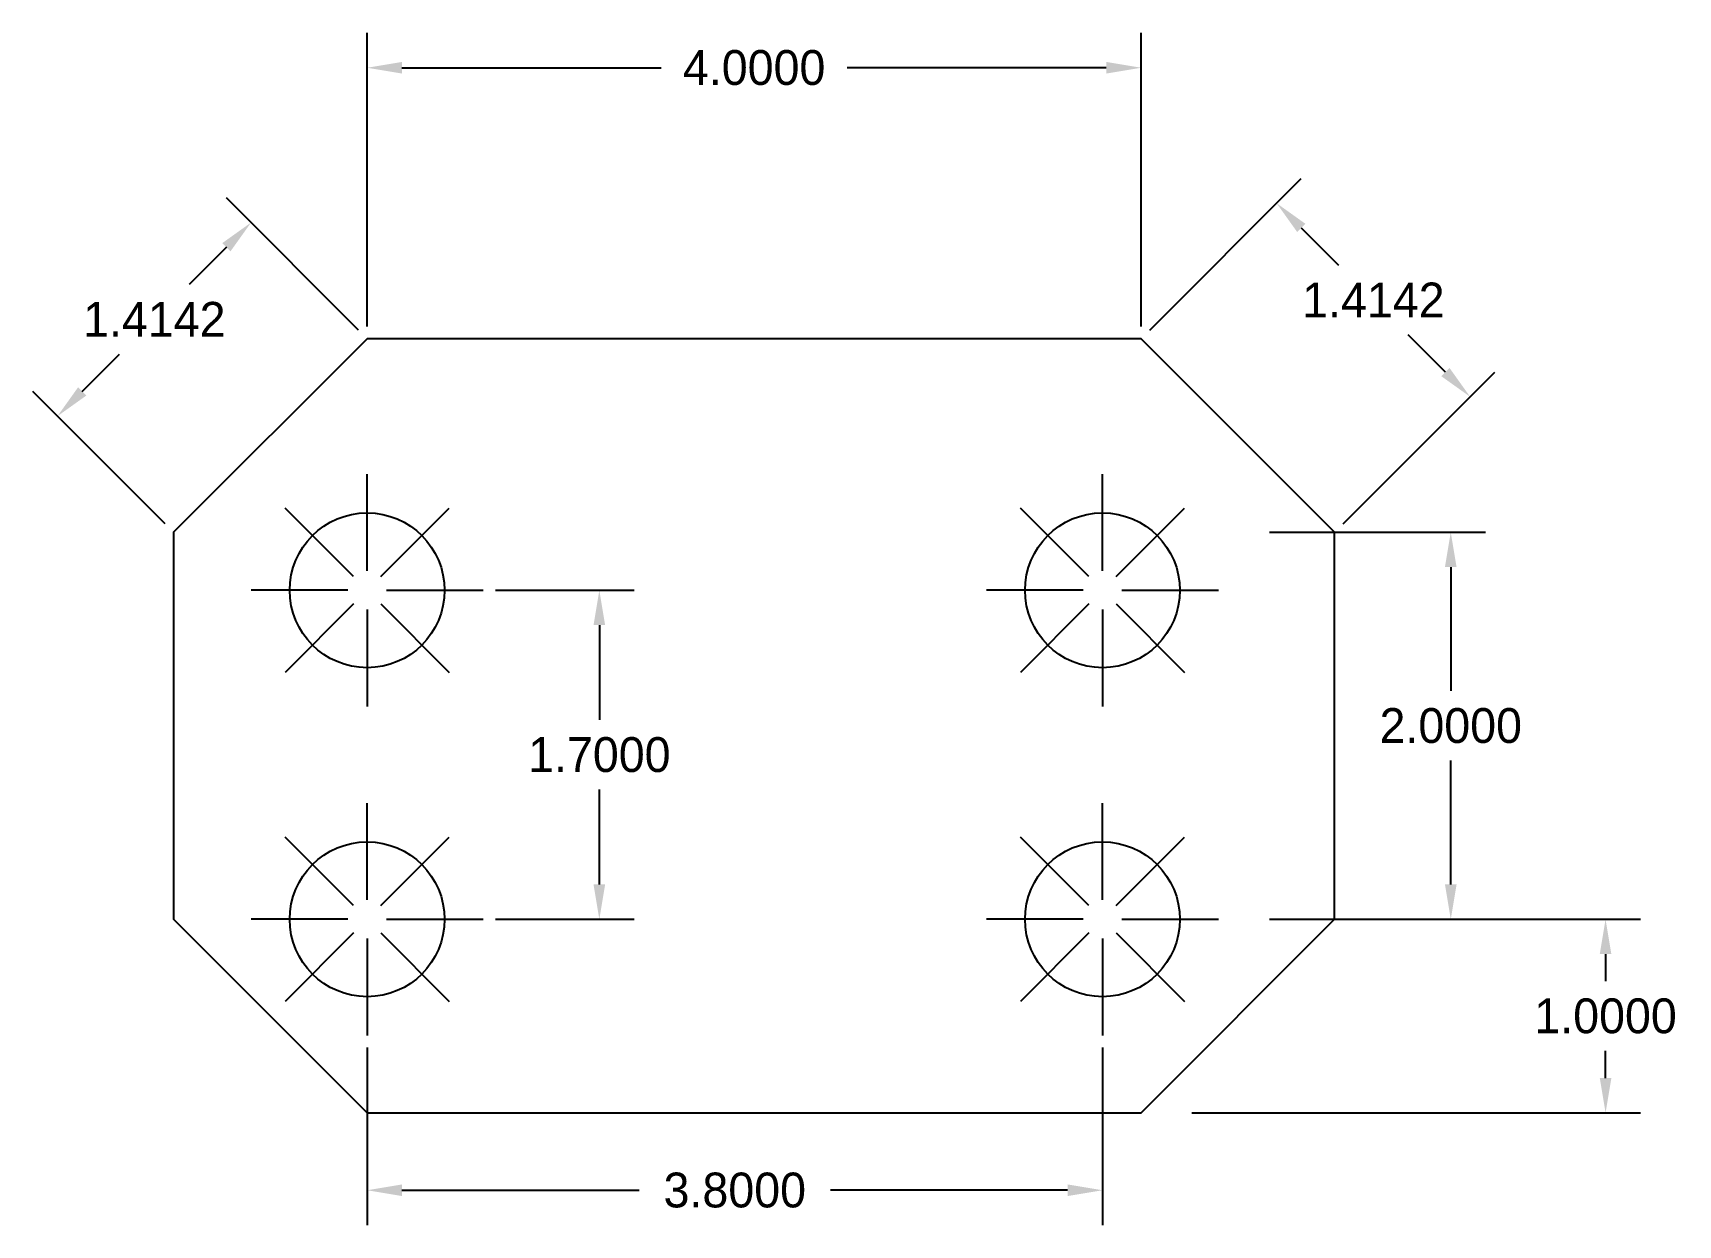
# Model space of a CAD drawing. Header units: inches. Extents: x 0.47 to 8.97, y 0.02 to 6.18.
import ezdxf

# ---------------------------------------------------------------- set-up
doc = ezdxf.new("R2010")
doc.units = ezdxf.units.IN
doc.header["$MEASUREMENT"] = 0
doc.dimstyles.get("Standard").update_dxf_attribs({"dimtxt": 0.18, "dimasz": 0.18, "dimexe": 0.18, "dimexo": 0.0625, "dimgap": 0.09, "dimtad": 0, "dimtih": 1, "dimtoh": 1, "dimdec": 4, "dimzin": 0, "dimdsep": 46, "dimtxsty": 'Standard', "dimcen": 0.09, "dimadec": 0, "dimazin": 0, "dimtfac": 1, "dimtdec": 4, "dimtofl": 0, "dimtmove": 0, "dimatfit": 3, "dimfxl": 1, "dimtolj": 1, "dimtzin": 0, "dimarcsym": 0})

# ---------------------------------------------------------------- blocks, each defined once
blk = doc.blocks.new('*D2')
at = {"color": 0, "lineweight": -2}
for p, q in [((6.8625, 3.6), (7.98, 3.6)), ((7.8, 3.42), (7.8, 2.78)), ((7.8, 1.78), (7.8, 2.42)), ((6.8625, 1.6), (7.98, 1.6))]:
    blk.add_line(p, q, dxfattribs=at)
at = {"color": 0}
for points in [[(7.77, 3.42), (7.83, 3.42), (7.8, 3.6)], [(7.77, 1.78), (7.83, 1.78), (7.8, 1.6)]]:
    blk.add_solid(points, dxfattribs=at)
at = {"layer": 'Defpoints', "color": 0}
for p in [(6.8, 3.6), (6.8, 1.6), (7.8, 1.6)]:
    blk.add_point(p, dxfattribs=at)
at = {"color": 0, "insert": (7.8, 2.6), "char_height": 0.18, "attachment_point": 5}
blk.add_mtext('\\A1;2.0000', dxfattribs=at)
blk = doc.blocks.new('*D3')
at = {"color": 0, "lineweight": -2}
for p, q in [((2.2, 4.6625), (2.2, 6.18)), ((6.2, 4.6625), (6.2, 6.18)), ((2.38, 6), (3.72, 6)), ((6.02, 6), (4.68, 6))]:
    blk.add_line(p, q, dxfattribs=at)
at = {"color": 0}
for points in [[(2.38, 6.03), (2.38, 5.97), (2.2, 6)], [(6.02, 6.03), (6.02, 5.97), (6.2, 6)]]:
    blk.add_solid(points, dxfattribs=at)
at = {"layer": 'Defpoints', "color": 0}
for p in [(6.2, 6), (2.2, 4.6), (6.2, 4.6)]:
    blk.add_point(p, dxfattribs=at)
at = {"color": 0, "insert": (4.2, 6), "char_height": 0.18, "attachment_point": 5}
blk.add_mtext('\\A1;4.0000', dxfattribs=at)
blk = doc.blocks.new('*D4')
at = {"color": 0, "lineweight": -2}
for p, q in [((7.4625, 1.6), (8.78, 1.6)), ((8.6, 1.42), (8.6, 1.28)), ((8.6, 0.78), (8.6, 0.92)), ((6.4625, 0.6), (8.78, 0.6))]:
    blk.add_line(p, q, dxfattribs=at)
at = {"color": 0}
for points in [[(8.57, 1.42), (8.63, 1.42), (8.6, 1.6)], [(8.57, 0.78), (8.63, 0.78), (8.6, 0.6)]]:
    blk.add_solid(points, dxfattribs=at)
at = {"layer": 'Defpoints', "color": 0}
for p in [(7.4, 1.6), (8.6, 1.6), (6.4, 0.6)]:
    blk.add_point(p, dxfattribs=at)
at = {"color": 0, "insert": (8.6, 1.1), "char_height": 0.18, "attachment_point": 5}
blk.add_mtext('\\A1;1.0000', dxfattribs=at)
blk = doc.blocks.new('*D5')
at = {"color": 0, "lineweight": -2}
for p, q in [((2.1558, 4.6442), (1.4727, 5.3273)), ((1.4727, 5.0727), (1.28, 4.88)), ((0.7273, 4.3273), (0.92, 4.52)), ((1.1558, 3.6442), (0.4727, 4.3273))]:
    blk.add_line(p, q, dxfattribs=at)
at = {"color": 0}
for points in [[(1.4515, 5.0939), (1.4939, 5.0515), (1.6, 5.2)], [(0.7061, 4.3485), (0.7485, 4.3061), (0.6, 4.2)]]:
    blk.add_solid(points, dxfattribs=at)
at = {"layer": 'Defpoints', "color": 0}
for p in [(1.6, 5.2), (2.2, 4.6), (1.2, 3.6)]:
    blk.add_point(p, dxfattribs=at)
at = {"color": 0, "insert": (1.1, 4.7), "char_height": 0.18, "attachment_point": 5}
blk.add_mtext('\\A1;1.4142', dxfattribs=at)
blk = doc.blocks.new('*D6')
at = {"color": 0, "lineweight": -2}
for p, q in [((6.2442, 4.6442), (7.0273, 5.4273)), ((7.0273, 5.1727), (7.22, 4.98)), ((7.7727, 4.4273), (7.58, 4.62)), ((7.2442, 3.6442), (8.0273, 4.4273))]:
    blk.add_line(p, q, dxfattribs=at)
at = {"color": 0}
for points in [[(7.0485, 5.1939), (7.0061, 5.1515), (6.9, 5.3)], [(7.7939, 4.4485), (7.7515, 4.4061), (7.9, 4.3)]]:
    blk.add_solid(points, dxfattribs=at)
at = {"layer": 'Defpoints', "color": 0}
for p in [(6.2, 4.6), (7.9, 4.3), (7.2, 3.6)]:
    blk.add_point(p, dxfattribs=at)
at = {"color": 0, "insert": (7.4, 4.8), "char_height": 0.18, "attachment_point": 5}
blk.add_mtext('\\A1;1.4142', dxfattribs=at)
blk = doc.blocks.new('*D7')
at = {"color": 0, "lineweight": -2}
for p, q in [((2.2, 0.9375), (2.2, 0.02)), ((6, 0.9375), (6, 0.02)), ((2.38, 0.2), (3.605, 0.2)), ((5.82, 0.2), (4.595, 0.2))]:
    blk.add_line(p, q, dxfattribs=at)
at = {"color": 0}
for points in [[(2.38, 0.23), (2.38, 0.17), (2.2, 0.2)], [(5.82, 0.23), (5.82, 0.17), (6, 0.2)]]:
    blk.add_solid(points, dxfattribs=at)
at = {"layer": 'Defpoints', "color": 0}
for p in [(2.2, 1), (6, 1), (6, 0.2)]:
    blk.add_point(p, dxfattribs=at)
at = {"color": 0, "insert": (4.1, 0.2), "char_height": 0.18, "attachment_point": 5}
blk.add_mtext('\\A1;3.8000', dxfattribs=at)
blk = doc.blocks.new('*D8')
at = {"color": 0, "lineweight": -2}
for p, q in [((2.8625, 3.3), (3.58, 3.3)), ((3.4, 3.12), (3.4, 2.63)), ((3.4, 1.78), (3.4, 2.27)), ((2.8625, 1.6), (3.58, 1.6))]:
    blk.add_line(p, q, dxfattribs=at)
at = {"color": 0}
for points in [[(3.37, 3.12), (3.43, 3.12), (3.4, 3.3)], [(3.37, 1.78), (3.43, 1.78), (3.4, 1.6)]]:
    blk.add_solid(points, dxfattribs=at)
at = {"layer": 'Defpoints', "color": 0}
for p in [(2.8, 3.3), (3.4, 3.3), (2.8, 1.6)]:
    blk.add_point(p, dxfattribs=at)
at = {"color": 0, "insert": (3.4, 2.45), "char_height": 0.18, "attachment_point": 5}
blk.add_mtext('\\A1;1.7000', dxfattribs=at)

msp = doc.modelspace()

# ---------------------------------------------------------------- linework, layer by layer
for p, q in [((2.2, 3.4), (2.2, 3.9)), ((6, 3.4), (6, 3.9)), ((2.12929, 3.37071), (1.77574, 3.72426)), ((2.27071, 3.37071), (2.62426, 3.72426)), ((5.92929, 3.37071), (5.57574, 3.72426)), ((6.07071, 3.37071), (6.42426, 3.72426)), ((2.1, 3.3), (1.6, 3.3)), ((2.3, 3.3), (2.8, 3.3)), ((5.9, 3.3), (5.4, 3.3)), ((6.1, 3.3), (6.6, 3.3)), ((2.12929, 3.22929), (1.77574, 2.87574)), ((2.2, 3.2), (2.2, 2.7)), ((2.27071, 3.22929), (2.62426, 2.87574)), ((5.92929, 3.22929), (5.57574, 2.87574)), ((6, 3.2), (6, 2.7)), ((6.07071, 3.22929), (6.42426, 2.87574)), ((2.2, 1.7), (2.2, 2.2)), ((6, 1.7), (6, 2.2)), ((2.12929, 1.67071), (1.77574, 2.02426)), ((2.27071, 1.67071), (2.62426, 2.02426)), ((5.92929, 1.67071), (5.57574, 2.02426)), ((6.07071, 1.67071), (6.42426, 2.02426)), ((2.1, 1.6), (1.6, 1.6)), ((2.3, 1.6), (2.8, 1.6)), ((5.9, 1.6), (5.4, 1.6)), ((6.1, 1.6), (6.6, 1.6)), ((2.12929, 1.52929), (1.77574, 1.17574)), ((2.2, 1.5), (2.2, 1)), ((2.27071, 1.52929), (2.62426, 1.17574)), ((5.92929, 1.52929), (5.57574, 1.17574)), ((6, 1.5), (6, 1)), ((6.07071, 1.52929), (6.42426, 1.17574))]:
    msp.add_line(p, q)
msp.add_lwpolyline([(2.2, 0.6), (6.2, 0.6), (7.2, 1.6), (7.2, 3.6), (6.2, 4.6), (2.2, 4.6), (1.2, 3.6), (1.2, 1.6)], close=True)
for centre in [(2.2, 3.3), (6, 3.3), (2.2, 1.6), (6, 1.6)]:
    msp.add_circle(centre, 0.4)

# ---------------------------------------------------------------- dimensions: what is measured, and where the dimension line sits
for base, p1, p2, picture, middle in [((6.2, 6), (2.2, 4.6), (6.2, 4.6), '*D3', (4.2, 6)), ((6, 0.2), (2.2, 1), (6, 1), '*D7', (4.1, 0.2))]:
    dim = msp.add_linear_dim(base=base, p1=p1, p2=p2, dimstyle='Standard')
    dim.commit()
    dim.dimension.update_dxf_attribs({"geometry": picture, "text_midpoint": middle})
for p1, p2, distance, picture, middle in [((6.2, 4.6), (7.2, 3.6), 0.98995, '*D6', (7.4, 4.8)), ((1.2, 3.6), (2.2, 4.6), 0.84853, '*D5', (1.1, 4.7))]:
    dim = msp.add_aligned_dim(p1=p1, p2=p2, distance=distance, dimstyle='Standard')
    dim.commit()
    dim.dimension.update_dxf_attribs({"geometry": picture, "text_midpoint": middle})
for base, p1, p2, picture, middle in [((7.8, 1.6), (6.8, 3.6), (6.8, 1.6), '*D2', (7.8, 2.6)), ((3.4, 3.3), (2.8, 1.6), (2.8, 3.3), '*D8', (3.4, 2.45)), ((8.6, 1.6), (6.4, 0.6), (7.4, 1.6), '*D4', (8.6, 1.1))]:
    dim = msp.add_linear_dim(base=base, p1=p1, p2=p2, angle=90, dimstyle='Standard')
    dim.commit()
    dim.dimension.update_dxf_attribs({"geometry": picture, "text_midpoint": middle})

doc.saveas('drawing.dxf')
